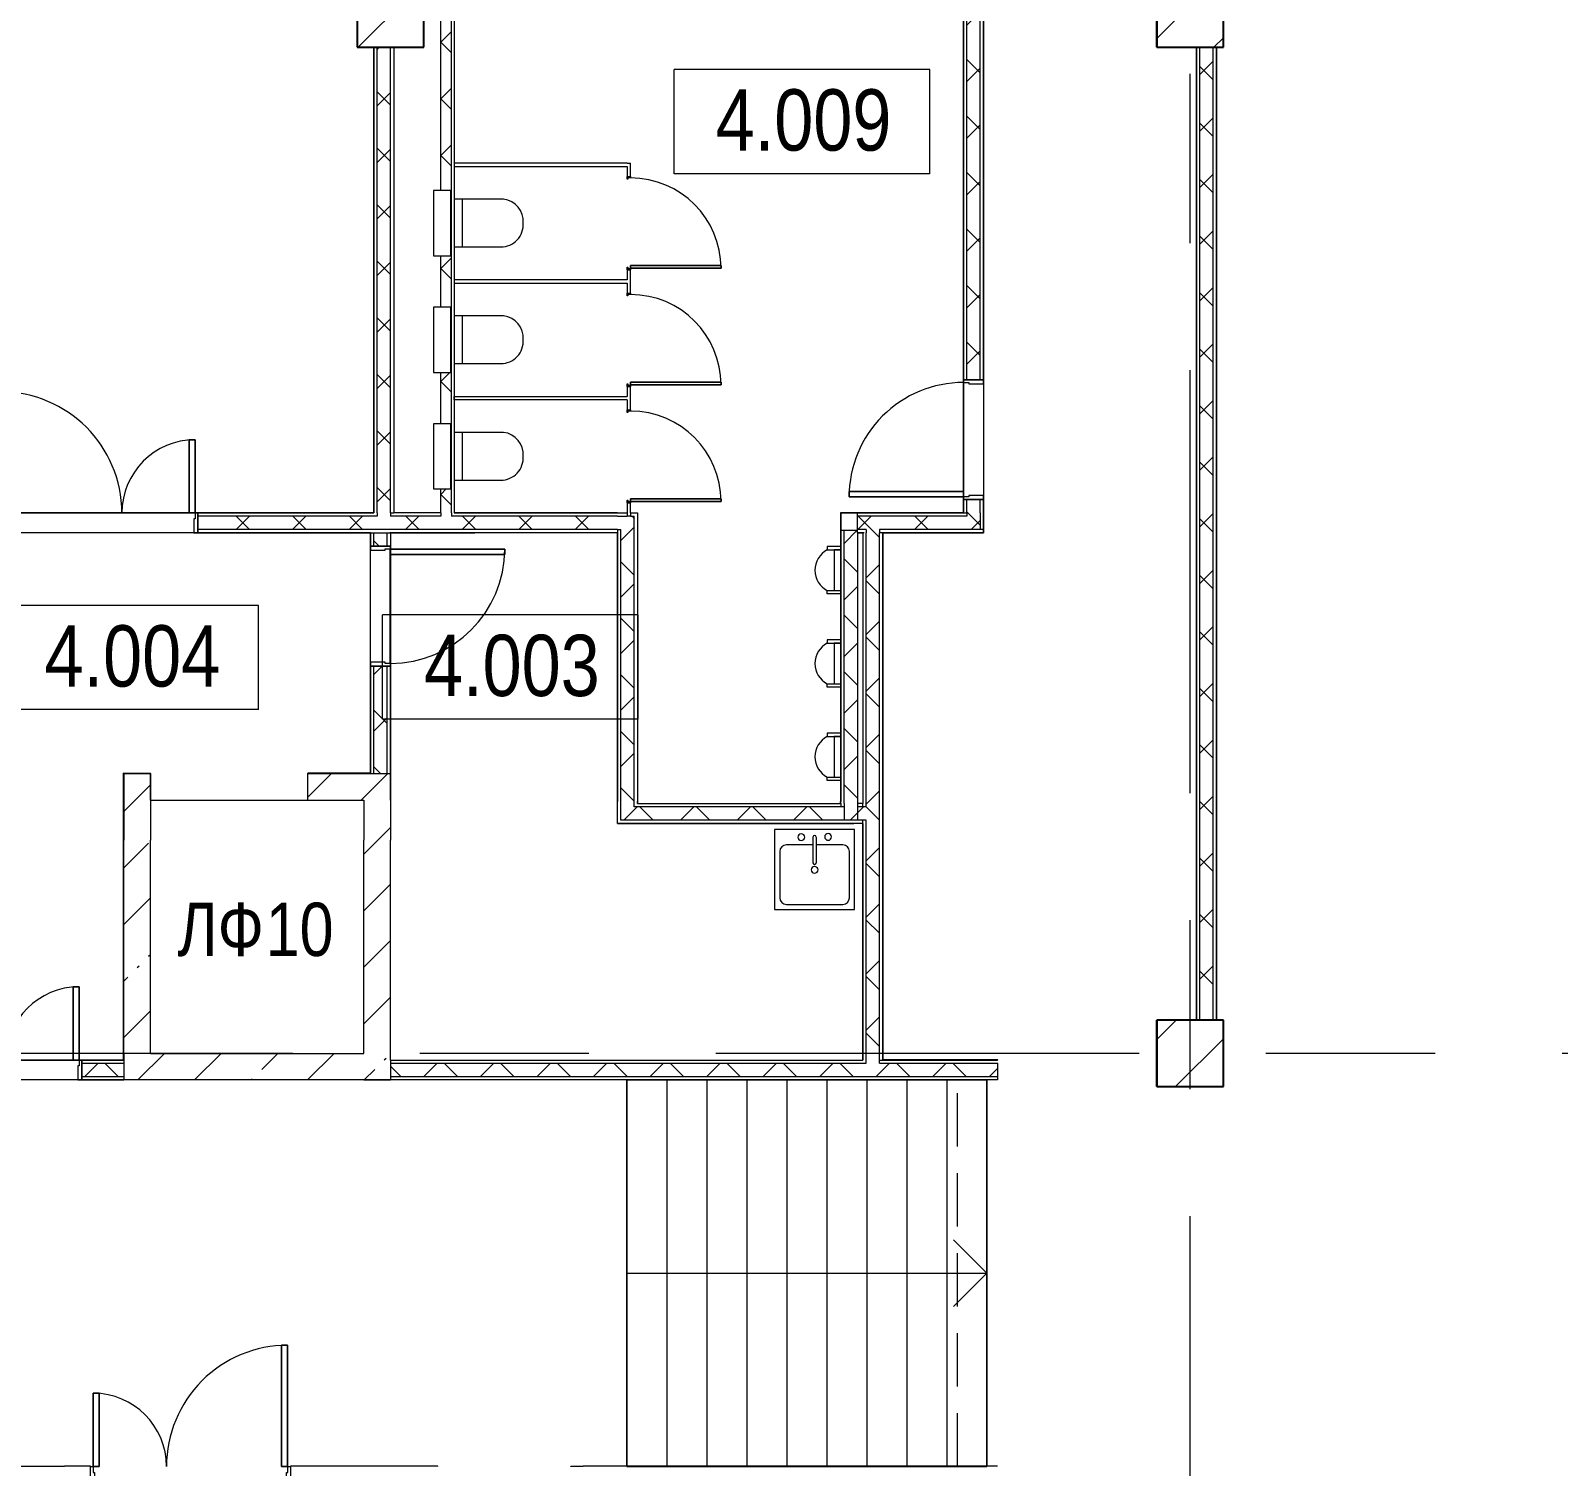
# Model space of a CAD drawing. Header units: millimetres. Extents: x 48966 to 294585, y -43515 to 30344.
# Drawn here: x 222277 to 233742, y 8617 to 19392 of the extents above; entities that cross this region are included whole.
import ezdxf

# ---------------------------------------------------------------- set-up
doc = ezdxf.new("R2010")
doc.units = ezdxf.units.MM
for name, pattern in [('IMPORT-01 Штриховая _2 мм_', [600, 400, -200]), ('Осевые', [6350, 1270, -952.5, 3175, -952.5]), ('Сверху', [793.75, 476.25, -317.5])]:
    doc.linetypes.add(name, pattern=pattern)
for name, color, linetype, lineweight in [('_Разделитель помещений_', 7, 'IMPORT-01 Штриховая _2 мм_', 9), ('Двери', 7, 'Continuous', 9), ('Каркас_Импост', 7, 'Continuous', 9), ('Колонны', 7, 'Continuous', 9), ('Колонны-1', 7, 'Continuous', 25), ('Контуры', 7, 'Continuous', 9), ('Линии подступенков-1', 7, 'Continuous', 9), ('Линии свеса', 7, 'Continuous', 9), ('Марки помещений', 7, 'Continuous', 9), ('Общие ребра', 7, 'Continuous', 9), ('Оси-2', 7, 'Осевые', 9), ('Панель', 7, 'Continuous', 9), ('Перекрытия', 7, 'Continuous', 9), ('Сантехнические приборы', 7, 'Continuous', 9), ('Сверху', 7, 'Сверху', 9), ('Стены', 7, 'Continuous', 9), ('Стены-1', 7, 'Continuous', 18), ('Стрелки вверх', 7, 'Continuous', 9), ('Текстовые примечания', 7, 'Continuous', 9), ('Тонкие линии', 7, 'Continuous', 9), ('Штриховка разреза-1', 7, 'Continuous', 9)]:
    doc.layers.add(name, color=color, linetype=linetype, lineweight=lineweight)
doc.styles.add('Arial Narrow_1', font='Arial Narrow.ttf', dxfattribs={"height": 460})
doc.styles.add('Arial Narrow_2', font='Arial Narrow.ttf', dxfattribs={"height": 400})
pattern_1 = [(45, (108045.05, 0), (-212.132, 212.132), []), (135, (108045.05, 0), (-212.132, -212.132), [])]
pattern_2 = [(45, (108045.05, 0), (-424.264, 424.264), [600, -100, 20, -100]), (45, (108045.05, 424), (-424.264, 424.264), [])]
pattern_3 = [(45, (0, 0), (-493.914, 493.914), []), (45, (493.9, 0), (-493.914, 493.914), [873.125, -174.625, 6.706, -167.919])]

# ---------------------------------------------------------------- blocks, each defined once
blk = doc.blocks.new('Дверь - Полуторная_001 - ДВ19_21-15-6256129-План 4-го этажа на отм_ _6_600')
at = {"layer": 'Двери'}
for p, q in [((-684, 984), (-729, 984)), ((-729, 984), (-729, 75)), ((-684, 75), (-684, 984)), ((684, 75), (684, 624)), ((684, 624), (729, 624)), ((729, 624), (729, 75)), ((-729, 75), (-684, 75)), ((729, 75), (684, 75))]:
    blk.add_line(p, q, dxfattribs=at)
for centre, radius, start, end in [((-729, 75), 909, 360, 90), ((729, 75), 549, 90, 180)]:
    blk.add_arc(centre, radius, start, end, dxfattribs=at)
at = {"layer": 'Каркас_Импост'}
for p, q in [((-730, 75), (-750, 75)), ((-750, 75), (-750, -75)), ((-730, 30), (-730, 75)), ((-720, 30), (-730, 30)), ((-720, -75), (-720, 30)), ((730, 30), (720, 30)), ((720, 30), (720, -75)), ((750, 75), (730, 75)), ((730, 75), (730, 30)), ((750, -75), (750, 75)), ((-750, -75), (-720, -75)), ((720, -75), (750, -75))]:
    blk.add_line(p, q, dxfattribs=at)
at = {"layer": 'Панель'}
for p, q in [((-729, 984), (-684, 984)), ((-729, 75), (-729, 984)), ((-684, 984), (-684, 75)), ((684, 624), (684, 75)), ((729, 624), (684, 624)), ((729, 75), (729, 624)), ((-684, 75), (-729, 75)), ((684, 75), (729, 75))]:
    blk.add_line(p, q, dxfattribs=at)
blk = doc.blocks.new('Дверь - Однопольная - ДВ11_21х9-6240635-План 4-го этажа на отм_ _6_600')
at = {"layer": 'Двери'}
for p, q in [((-389, 933), (-429, 933)), ((-429, 933), (-429, 75)), ((-389, 75), (-389, 933)), ((-429, 75), (-389, 75))]:
    blk.add_line(p, q, dxfattribs=at)
blk.add_arc((-429, 75), 858, 360, 90, dxfattribs=at)
at = {"layer": 'Каркас_Импост'}
for p, q in [((-430, 75), (-450, 75)), ((-450, 75), (-450, -75)), ((-430, 35), (-430, 75)), ((-420, 35), (-430, 35)), ((-420, -75), (-420, 35)), ((430, 35), (420, 35)), ((420, 35), (420, -75)), ((450, 75), (430, 75)), ((430, 75), (430, 35)), ((450, -75), (450, 75)), ((-450, -75), (-420, -75)), ((420, -75), (450, -75))]:
    blk.add_line(p, q, dxfattribs=at)
at = {"layer": 'Панель'}
for p, q in [((-429, 933), (-389, 933)), ((-429, 75), (-429, 933)), ((-389, 933), (-389, 75)), ((-389, 75), (-429, 75))]:
    blk.add_line(p, q, dxfattribs=at)
blk = doc.blocks.new('Дверь - Полуторная_001 - ДВ19__21-15-6256130-План 4-го этажа на отм_ _6_600')
at = {"layer": 'Двери'}
for p, q in [((-729, -75), (-684, -75)), ((-729, -984), (-729, -75)), ((-684, -75), (-684, -984)), ((729, -75), (684, -75)), ((684, -75), (684, -624)), ((729, -624), (729, -75)), ((684, -624), (729, -624)), ((-684, -984), (-729, -984))]:
    blk.add_line(p, q, dxfattribs=at)
for centre, radius, start, end in [((-729, -75), 909, 270, 0), ((729, -75), 549, 180, 270)]:
    blk.add_arc(centre, radius, start, end, dxfattribs=at)
at = {"layer": 'Каркас_Импост'}
for p, q in [((-750, 75), (-720, 75)), ((-750, -75), (-750, 75)), ((-720, 75), (-720, -30)), ((720, 75), (750, 75)), ((720, -30), (720, 75)), ((750, 75), (750, -75)), ((-730, -75), (-750, -75)), ((-730, -30), (-730, -75)), ((-720, -30), (-730, -30)), ((730, -30), (720, -30)), ((730, -75), (730, -30)), ((750, -75), (730, -75))]:
    blk.add_line(p, q, dxfattribs=at)
at = {"layer": 'Панель'}
for p, q in [((-684, -75), (-729, -75)), ((-729, -75), (-729, -984)), ((-684, -984), (-684, -75)), ((684, -75), (729, -75)), ((684, -624), (684, -75)), ((729, -75), (729, -624)), ((729, -624), (684, -624)), ((-729, -984), (-684, -984))]:
    blk.add_line(p, q, dxfattribs=at)
blk = doc.blocks.new('M_Дверь-Проем - 1180 x 2250 mm-4719018-План 4-го этажа на отм_ _6_600')
at = {"layer": 'Сверху'}
blk.add_line((-598, -100), (582, -100), dxfattribs=at)
blk = doc.blocks.new('Колонна 99 - Колонна 40-55-4749867-План 4-го этажа на отм_ _6_600')
at = {"layer": 'Колонны'}
h = blk.add_hatch(dxfattribs=at)
h.set_pattern_fill('FP_7', color=256, style=0, pattern_type=2)
h.set_pattern_definition(pattern_3)
h.paths.add_polyline_path([(116682, 19267), (117182, 19267), (117182, 19767), (116682, 19767), (116682, 19566)], flags=0)
at = {"layer": 'Колонны-1'}
for p, q in [((117182, 19767), (116682, 19767)), ((116682, 19767), (116682, 19267)), ((117182, 19267), (117182, 19767)), ((116682, 19267), (117182, 19267))]:
    blk.add_line(p, q, dxfattribs=at)
blk = doc.blocks.new('Колонна 100 - Колонна 40-55-4749879-План 4-го этажа на отм_ _6_600')
at = {"layer": 'Колонны'}
h = blk.add_hatch(dxfattribs=at)
h.set_pattern_fill('FP_7', color=256, style=0, pattern_type=2)
h.set_pattern_definition(pattern_3)
h.paths.add_polyline_path([(122682, 19267), (123182, 19267), (123182, 19767), (122682, 19767), (122682, 19566)], flags=0)
at = {"layer": 'Колонны-1'}
for p, q in [((123182, 19767), (122682, 19767)), ((122682, 19767), (122682, 19267)), ((123182, 19267), (123182, 19767)), ((122682, 19267), (123182, 19267))]:
    blk.add_line(p, q, dxfattribs=at)
blk = doc.blocks.new('Колонна 102 - Колонна 40-55-4749903-План 4-го этажа на отм_ _6_600')
at = {"layer": 'Колонны'}
h = blk.add_hatch(dxfattribs=at)
h.set_pattern_fill('FP_13', color=256, style=0, pattern_type=2)
h.set_pattern_definition([(45, (0, 7800), (-493.914, 493.914), []), (45, (493.9, 7800), (-493.914, 493.914), [873.125, -174.625, 6.706, -167.919])])
h.paths.add_polyline_path([(122682, 19267), (123182, 19267), (123182, 19767), (122682, 19767)], flags=0)
at = {"layer": 'Колонны-1'}
for p, q in [((123182, 19767), (122682, 19767)), ((122682, 19767), (122682, 19267)), ((123182, 19267), (123182, 19767)), ((122682, 19267), (123182, 19267))]:
    blk.add_line(p, q, dxfattribs=at)
blk = doc.blocks.new('Дверь - Однопольная_HPL - ДВ12__21х7-5560888-План 4-го этажа на отм_ _6_600')
at = {"layer": 'Двери'}
for p, q in [((-339, -13), (-319, -13)), ((-339, -691), (-339, -13)), ((-319, -13), (-319, -691)), ((-319, -691), (-339, -691))]:
    blk.add_line(p, q, dxfattribs=at)
blk.add_arc((-339, -13), 678, 270, 0, dxfattribs=at)
at = {"layer": 'Каркас_Импост'}
for p, q in [((-350, 12), (-330, 12)), ((-350, -13), (-350, 12)), ((-340, 7), (-340, -13)), ((-330, 7), (-340, 7)), ((-330, 12), (-330, 7)), ((330, 12), (350, 12)), ((330, 7), (330, 12)), ((340, 7), (330, 7)), ((340, -13), (340, 7)), ((350, 12), (350, -13)), ((-340, -13), (-350, -13)), ((350, -13), (340, -13))]:
    blk.add_line(p, q, dxfattribs=at)
at = {"layer": 'Панель'}
for p, q in [((-319, -13), (-339, -13)), ((-339, -13), (-339, -691)), ((-319, -691), (-319, -13)), ((-339, -691), (-319, -691))]:
    blk.add_line(p, q, dxfattribs=at)
blk = doc.blocks.new('Унитаз_встраиваемый - Обычный _ Vitra 748-4800 _каркасные_-4815711-План 4-го этажа на отм_ _6_600')
at = {"layer": 'Сантехнические приборы'}
for p, q in [((-180, 371), (-180, 0)), ((179, 0), (179, 351)), ((-180, 60), (179, 60)), ((245, -25), (-245, -25)), ((-245, -25), (-245, -155)), ((-180, 0), (179, 0)), ((245, -155), (245, -25)), ((-245, -155), (245, -155))]:
    blk.add_line(p, q, dxfattribs=at)
for centre, start, end in [((-12, 351), 86.3345, 173.0597), ((10, 351), 360, 93.6655)]:
    blk.add_arc(centre, 169, start, end, dxfattribs=at)
blk = doc.blocks.new('Писсуар-2D - Писсуар-2D-5300375-План 4-го этажа на отм_ _6_600')
at = {"layer": 'Сантехнические приборы'}
for p, q in [((-287, 62), (-287, 164)), ((-287, 164), (-261, 164)), ((-261, 164), (-261, 62)), ((69, 164), (43, 164)), ((43, 164), (43, 62)), ((69, 62), (69, 164)), ((-261, 62), (-287, 62)), ((43, 113), (-261, 113)), ((-261, 113), (-261, 62)), ((-261, 62), (43, 62)), ((43, 62), (43, 113)), ((43, 62), (69, 62))]:
    blk.add_line(p, q, dxfattribs=at)
blk.add_arc((-109, 86), 171, 27.0684, 152.9316, dxfattribs=at)
blk = doc.blocks.new('Кухонная мойка-Островок - 600 x 600 мм-4969077-План 4-го этажа на отм_ _6_600')
at = {"layer": 'Сантехнические приборы'}
for p, q in [((316, 302), (-284, 302)), ((-284, 302), (-284, -298)), ((3, 245), (3, 53)), ((28, 245), (28, 53)), ((316, -298), (316, 302)), ((-246, 137), (-246, -209)), ((3, 188), (-195, 188)), ((227, 188), (28, 188)), ((278, -209), (278, 137)), ((-284, -298), (316, -298)), ((-195, -260), (227, -260))]:
    blk.add_line(p, q, dxfattribs=at)
for centre, radius, start, end in [((-84, 245), 25.4, 360, 180), ((-84, 245), 25.4, 180, 0), ((16, 245), 12.7, 360, 180), ((117, 247), 25.4, 360, 180), ((117, 247), 25.4, 180, 0), ((-195, 137), 50.8, 90, 180), ((227, 137), 50.8, 360, 90), ((16, 0), 25.4, 360, 180), ((16, 0), 25.4, 180, 0), ((16, 53), 12.7, 180, 0), ((-195, -209), 50.8, 180, 270), ((227, -209), 50.8, 270, 0)]:
    blk.add_arc(centre, radius, start, end, dxfattribs=at)
blk = doc.blocks.new('Марка помещения_Р - Марка помещения-4575829-План 4-го этажа на отм_ _6_600')
at = {"layer": 'Марки помещений'}
for p, q in [((-4.79375, -1.95625), (-4.79375, 1.95625)), ((4.79375, 1.95625), (-4.79375, 1.95625)), ((4.79375, -1.95625), (4.79375, 1.95625)), ((4.79375, -1.95625), (-4.79375, -1.95625))]:
    blk.add_line(p, q, dxfattribs=at)

msp = doc.modelspace()

# ---------------------------------------------------------------- hatches: boundary and pattern name
at = {"layer": 'Штриховка разреза-1'}
h = msp.add_hatch(dxfattribs=at)
h.set_pattern_fill('FP_5', color=256, style=0, pattern_type=2)
h.set_pattern_definition(pattern_1)
h.paths.add_polyline_path([(225354.2, 15747.1), (225434.2, 15747.1), (225434.2, 20079.6), (225354.2, 20079.6), (225354.2, 18192.1), (225429.2, 18192.1), (225429.2, 17702.1), (225354.2, 17702.1), (225354.2, 17317.1), (225429.2, 17317.1), (225429.2, 16827.1), (225354.2, 16827.1), (225354.2, 16442.1), (225429.2, 16442.1), (225429.2, 15952.1), (225354.2, 15952.1), (225354.2, 15772.1)], flags=0)
h = msp.add_hatch(dxfattribs=at)
h.set_pattern_fill('FP_5', color=256, style=0, pattern_type=2)
h.set_pattern_definition(pattern_1)
h.paths.add_polyline_path([(229301.7, 15747.1), (229401.7, 15747.1), (229401.7, 15872.1), (229301.7, 15872.1), (229301.7, 15772.1)], flags=0)
h.paths.add_polyline_path([(229401.7, 16772.1), (229401.7, 20079.6), (229301.7, 20079.6), (229301.7, 16772.1)], flags=0)
h = msp.add_hatch(dxfattribs=at)
h.set_pattern_fill('FP_5', color=256, style=0, pattern_type=2)
h.set_pattern_definition(pattern_1)
h.paths.add_polyline_path([(224976.7, 15747.1), (224976.7, 19267.1), (224876.7, 19267.1), (224876.7, 15747.1)], flags=0)
h = msp.add_hatch(dxfattribs=at)
h.set_pattern_fill('FP_5', color=256, style=0, pattern_type=2)
h.set_pattern_definition(pattern_1)
h.paths.add_polyline_path([(231151.7, 11967.1), (231151.7, 19267.1), (231051.7, 19267.1), (231051.7, 11967.1)], flags=0)
h = msp.add_hatch(dxfattribs=at)
h.set_pattern_fill('FP_5', color=256, style=0, pattern_type=2)
h.set_pattern_definition(pattern_1)
h.paths.add_polyline_path([(223711.3, 15647.1), (223711.3, 15747.1), (223531.7, 15747.1), (223531.7, 15647.1)], flags=0)
h.paths.add_polyline_path([(222031.7, 15647.1), (222031.7, 15747.1), (218301.7, 15747.1), (218301.7, 15647.1), (221148.8, 15647.1)], flags=0)
h = msp.add_hatch(dxfattribs=at)
h.set_pattern_fill('FP_5', color=256, style=0, pattern_type=2)
h.set_pattern_definition(pattern_1)
h.paths.add_polyline_path([(226582.3, 15647.1), (226706.7, 15647.1), (226706.7, 15747.1), (223711.3, 15747.1), (223711.3, 15647.1), (225676.7, 15647.1)], flags=0)
h = msp.add_hatch(dxfattribs=at)
h.set_pattern_fill('FP_5', color=256, style=0, pattern_type=2)
h.set_pattern_definition(pattern_1)
h.paths.add_polyline_path([(226806.7, 13606), (226806.7, 15747.1), (226706.7, 15747.1), (226706.7, 13606)], flags=0)
h = msp.add_hatch(dxfattribs=at)
h.set_pattern_fill('FP_5', color=256, style=0, pattern_type=2)
h.set_pattern_definition(pattern_1)
h.paths.add_polyline_path([(228481.7, 15647.1), (229401.7, 15647.1), (229401.7, 15747.1), (228481.7, 15747.1)], flags=0)
h = msp.add_hatch(dxfattribs=at)
h.set_pattern_fill('FP_5', color=256, style=0, pattern_type=2)
h.set_pattern_definition(pattern_1)
h.paths.add_polyline_path([(224851.7, 13817.1), (224951.7, 13817.1), (224951.7, 14622.1), (224851.7, 14622.1)], flags=0)
h.paths.add_polyline_path([(224951.7, 15522.1), (224951.7, 15622.1), (224851.7, 15622.1), (224851.7, 15522.1)], flags=0)
h = msp.add_hatch(dxfattribs=at)
h.set_pattern_fill('FP_5', color=256, style=0, pattern_type=2)
h.set_pattern_definition(pattern_1)
h.paths.add_polyline_path([(228453.3, 13467.1), (228481.7, 13467.1), (228481.7, 15642.1), (228381.7, 15642.1), (228381.7, 13606), (228453.3, 13606), (228453.3, 13592.1)], flags=0)
h = msp.add_hatch(dxfattribs=at)
h.set_pattern_fill('FP_5', color=256, style=0, pattern_type=2)
h.set_pattern_definition(pattern_1)
h.paths.add_polyline_path([(228646.7, 11642.1), (228646.7, 15647.1), (228546.7, 15647.1), (228546.7, 11642.1)], flags=0)
h = msp.add_hatch(dxfattribs=at)
h.set_pattern_fill('FP_4', color=256, style=0, pattern_type=2)
h.set_pattern_definition(pattern_2)
h.paths.add_polyline_path([(224976.7, 13617.1), (224976.7, 13817.1), (224356.7, 13817.1), (224356.7, 13617.1), (224776.7, 13617.1)], flags=0)
h.paths.add_polyline_path([(223176.7, 13617.1), (223176.7, 13817.1), (222976.7, 13817.1), (222976.7, 13617.1)], flags=0)
h = msp.add_hatch(dxfattribs=at)
h.set_pattern_fill('FP_4', color=256, style=0, pattern_type=2)
h.set_pattern_definition(pattern_2)
h.paths.add_polyline_path([(223176.7, 13317.1), (223176.7, 13617.1), (222976.7, 13617.1), (222976.7, 13317.1)], flags=0)
h = msp.add_hatch(dxfattribs=at)
h.set_pattern_fill('FP_4', color=256, style=0, pattern_type=2)
h.set_pattern_definition(pattern_2)
h.paths.add_polyline_path([(224976.7, 13317.1), (224976.7, 13617.1), (224776.7, 13617.1), (224776.7, 13317.1)], flags=0)
h = msp.add_hatch(dxfattribs=at)
h.set_pattern_fill('FP_5', color=256, style=0, pattern_type=2)
h.set_pattern_definition(pattern_1)
h.paths.add_polyline_path([(226706.7, 13467.1), (226806.7, 13467.1), (226806.7, 13606), (226706.7, 13606)], flags=0)
h = msp.add_hatch(dxfattribs=at)
h.set_pattern_fill('FP_5', color=256, style=0, pattern_type=2)
h.set_pattern_definition(pattern_1)
h.paths.add_polyline_path([(228381.7, 13467.1), (228381.7, 13567.1), (226806.7, 13567.1), (226806.7, 13467.1), (227487.8, 13467.1)], flags=0)
h = msp.add_hatch(dxfattribs=at)
h.set_pattern_fill('FP_5', color=256, style=0, pattern_type=2)
h.set_pattern_definition(pattern_1)
h.paths.add_polyline_path([(228453.3, 13467.1), (228453.3, 13606), (228381.7, 13606), (228381.7, 13467.1), (228393.4, 13467.1)], flags=0)
h = msp.add_hatch(dxfattribs=at)
h.set_pattern_fill('FP_5', color=256, style=0, pattern_type=2)
h.set_pattern_definition(pattern_1)
h.paths.add_polyline_path([(228546.7, 13467.1), (228546.7, 13567.1), (228481.7, 13567.1), (228481.7, 13467.1), (228521.7, 13467.1)], flags=0)
h = msp.add_hatch(dxfattribs=at)
h.set_pattern_fill('FP_4', color=256, style=0, pattern_type=2)
h.set_pattern_definition(pattern_2)
h.paths.add_polyline_path([(222976.7, 11717.1), (223176.7, 11717.1), (223176.7, 13317.1), (222976.7, 13317.1), (222976.7, 12824.2)], flags=0)
h = msp.add_hatch(dxfattribs=at)
h.set_pattern_fill('FP_4', color=256, style=0, pattern_type=2)
h.set_pattern_definition(pattern_2)
h.paths.add_polyline_path([(224976.7, 11517.1), (224976.7, 13317.1), (224776.7, 13317.1), (224776.7, 11517.1)], flags=0)
h = msp.add_hatch(dxfattribs=at)
h.set_pattern_fill('FP_4', color=256, style=0, pattern_type=2)
h.set_pattern_definition(pattern_2)
h.paths.add_polyline_path([(222976.7, 11517.1), (224776.7, 11517.1), (224776.7, 11717.1), (222976.7, 11717.1)], flags=0)
h = msp.add_hatch(dxfattribs=at)
h.set_pattern_fill('FP_5', color=256, style=0, pattern_type=2)
h.set_pattern_definition(pattern_1)
h.paths.add_polyline_path([(222959.9, 11542.1), (222976.7, 11542.1), (222976.7, 11642.1), (222661.7, 11642.1), (222661.7, 11542.1)], flags=0)
h.paths.add_polyline_path([(221161.7, 11542.1), (221161.7, 11642.1), (220816.7, 11642.1), (220816.7, 11542.1), (221148.8, 11542.1)], flags=0)
h = msp.add_hatch(dxfattribs=at)
h.set_pattern_fill('FP_5', color=256, style=0, pattern_type=2)
h.set_pattern_definition(pattern_1)
h.paths.add_polyline_path([(229531.7, 11542.1), (229531.7, 11642.1), (224976.7, 11642.1), (224976.7, 11542.1), (228393.4, 11542.1)], flags=0)

# ---------------------------------------------------------------- linework, layer by layer
at = {"layer": '_Разделитель помещений_'}
msp.add_line((229231.7, 8617.1), (229231.7, 11517.1), dxfattribs=at)
at = {"layer": 'Контуры'}
for p, q in [((226751.7, 11517.1), (226751.7, 8617.1)), ((226751.7, 11517.1), (229451.7, 11517.1)), ((229451.7, 11517.1), (229451.7, 8617.1)), ((226751.7, 8617.1), (229451.7, 8617.1))]:
    msp.add_line(p, q, dxfattribs=at)
at = {"layer": 'Линии подступенков-1'}
for p, q in [((226751.7, 11517.1), (226751.7, 8617.1)), ((227051.7, 11517.1), (227051.7, 8617.1)), ((227351.7, 11517.1), (227351.7, 8617.1)), ((227651.7, 11517.1), (227651.7, 8617.1)), ((227951.7, 11517.1), (227951.7, 8617.1)), ((228251.7, 11517.1), (228251.7, 8617.1)), ((228551.7, 11517.1), (228551.7, 8617.1)), ((228851.7, 11517.1), (228851.7, 8617.1)), ((229151.7, 11517.1), (229151.7, 8617.1))]:
    msp.add_line(p, q, dxfattribs=at)
at = {"layer": 'Линии свеса'}
for p, q in [((227051.7, 11517.1), (227051.7, 8617.1)), ((227351.7, 11517.1), (227351.7, 8617.1)), ((227651.7, 11517.1), (227651.7, 8617.1)), ((227951.7, 11517.1), (227951.7, 8617.1)), ((228251.7, 11517.1), (228251.7, 8617.1)), ((228551.7, 11517.1), (228551.7, 8617.1)), ((228851.7, 11517.1), (228851.7, 8617.1)), ((229151.7, 11517.1), (229151.7, 8617.1))]:
    msp.add_line(p, q, dxfattribs=at)
at = {"layer": 'Общие ребра'}
for p, q in [((225434.2, 15772.1), (225434.2, 20067.1)), ((229276.7, 20067.1), (229276.7, 16772.1)), ((229301.7, 16772.1), (229301.7, 20067.1)), ((229401.7, 16772.1), (229401.7, 20067.1)), ((229426.7, 16772.1), (229426.7, 20065.1)), ((224876.7, 15772.1), (224876.7, 19267.1)), ((224976.7, 15772.1), (224976.7, 19267.1)), ((231051.7, 11967.1), (231051.7, 19267.1)), ((231151.7, 11967.1), (231151.7, 19267.1)), ((229276.7, 15872.1), (229276.7, 15774.1)), ((229301.7, 15772.1), (229301.7, 15872.1)), ((229401.7, 15772.1), (229401.7, 15872.1)), ((229426.7, 15772.1), (229426.7, 15872.1)), ((223711.3, 15772.1), (223531.7, 15772.1)), ((223711.3, 15747.1), (223531.7, 15747.1)), ((224851.7, 15772.1), (223711.3, 15772.1)), ((224876.7, 15747.1), (223711.3, 15747.1)), ((224876.7, 15772.1), (224876.7, 15747.1)), ((224976.7, 15772.1), (225001.7, 15772.1)), ((224976.7, 15772.1), (224976.7, 15747.1)), ((225354.2, 15747.1), (224976.7, 15747.1)), ((225354.2, 15772.1), (225354.2, 15747.1)), ((225434.2, 15772.1), (225434.2, 15747.1)), ((226681.7, 15747.1), (225434.2, 15747.1)), ((226681.7, 15747.1), (226706.7, 15747.1)), ((226706.7, 15747.1), (226754.2, 15747.1)), ((226754.2, 15772.1), (226754.2, 15747.1)), ((226779.2, 15747.1), (226754.2, 15747.1)), ((226779.2, 15772.1), (226779.2, 15747.1)), ((226779.2, 15747.1), (226806.7, 15747.1)), ((226806.7, 13606), (226806.7, 15747.1)), ((229301.7, 15747.1), (228481.7, 15747.1)), ((229276.7, 15772.1), (229301.7, 15772.1)), ((229301.7, 15772.1), (229301.7, 15747.1)), ((229401.7, 15772.1), (229401.7, 15747.1)), ((229401.7, 15747.1), (229401.7, 15647.1)), ((229426.7, 15647.1), (229426.7, 15772.1)), ((223711.3, 15647.1), (223531.7, 15647.1)), ((223531.7, 15622.1), (223711.3, 15622.1)), ((226681.7, 15647.1), (223711.3, 15647.1)), ((224826.7, 15622.1), (224826.7, 15522.1)), ((224851.7, 15522.1), (224851.7, 15622.1)), ((224951.7, 15522.1), (224951.7, 15622.1)), ((226681.7, 15647.1), (226706.7, 15647.1)), ((226706.7, 13606), (226706.7, 15647.1)), ((228381.7, 13606), (228381.7, 15642.1)), ((228546.7, 15647.1), (228481.7, 15647.1)), ((228481.7, 15622.1), (228481.7, 15642.1)), ((228546.7, 15647.1), (228546.7, 15622.1)), ((228546.7, 13567.1), (228546.7, 15622.1)), ((228646.7, 15647.1), (228646.7, 15622.1)), ((229401.7, 15647.1), (228646.7, 15647.1)), ((228671.7, 15622.1), (228646.7, 15622.1)), ((228646.7, 11667.1), (228646.7, 15622.1)), ((229426.7, 15647.1), (229401.7, 15647.1)), ((229426.7, 15647.1), (229401.7, 15647.1)), ((224826.7, 14622.1), (224826.7, 13819.1)), ((224851.7, 13817.1), (224851.7, 14622.1)), ((224951.7, 13817.1), (224951.7, 14622.1)), ((223176.7, 13817.1), (222976.7, 13817.1)), ((222976.7, 13817.1), (223176.7, 13817.1)), ((224826.7, 13817.1), (224356.7, 13817.1)), ((224356.7, 13817.1), (224826.7, 13817.1)), ((224826.7, 13817.1), (224851.7, 13817.1)), ((224851.7, 13817.1), (224951.7, 13817.1)), ((224951.7, 13817.1), (224976.7, 13817.1)), ((226706.7, 13467.1), (226706.7, 13606)), ((226806.7, 13567.1), (226806.7, 13606)), ((226831.7, 13567.1), (226806.7, 13567.1)), ((228356.7, 13567.1), (226831.7, 13567.1)), ((228356.7, 13592.1), (228356.7, 13567.1)), ((228381.7, 13567.1), (228356.7, 13567.1)), ((228381.7, 13567.1), (228356.7, 13567.1)), ((228381.7, 13592.1), (228381.7, 13606)), ((228381.7, 13592.1), (228381.7, 13567.1)), ((228381.7, 13567.1), (228381.7, 13467.1)), ((228481.7, 13592.1), (228481.7, 13567.1)), ((228481.7, 13567.1), (228481.7, 13467.1)), ((228521.7, 13567.1), (228481.7, 13567.1)), ((228521.7, 13567.1), (228521.7, 13592.1)), ((228546.7, 13567.1), (228521.7, 13567.1)), ((226806.7, 13467.1), (226706.7, 13467.1)), ((226831.7, 13467.1), (226806.7, 13467.1)), ((228381.7, 13467.1), (226831.7, 13467.1)), ((228453.3, 13467.1), (228381.7, 13467.1)), ((228453.3, 13467.1), (228381.7, 13467.1)), ((228481.7, 13467.1), (228453.3, 13467.1)), ((228481.7, 13467.1), (228453.3, 13467.1)), ((228521.7, 13467.1), (228481.7, 13467.1)), ((228546.7, 13467.1), (228521.7, 13467.1)), ((228546.7, 11667.1), (228546.7, 13467.1)), ((222976.7, 11667.1), (222661.7, 11667.1)), ((222661.7, 11642.1), (222976.7, 11642.1)), ((224976.7, 11667.1), (224976.7, 11642.1)), ((224976.7, 11642.1), (228546.7, 11642.1)), ((224976.7, 11642.1), (224976.7, 11542.1)), ((228546.7, 11642.1), (228546.7, 11667.1)), ((228646.7, 11667.1), (228671.7, 11667.1)), ((228646.7, 11642.1), (228646.7, 11667.1)), ((228646.7, 11642.1), (229531.7, 11642.1)), ((229531.7, 11642.1), (229533.7, 11642.1)), ((229531.7, 11642.1), (229531.7, 11542.1)), ((222661.7, 11542.1), (222976.7, 11542.1)), ((222661.7, 11517.1), (222976.7, 11517.1)), ((224976.7, 11542.1), (224976.7, 11517.1)), ((224976.7, 11542.1), (229531.7, 11542.1)), ((229531.7, 11542.1), (229531.7, 11517.1))]:
    msp.add_line(p, q, dxfattribs=at)
at = {"layer": 'Оси-2'}
for p, q in [((230976.7, 25417.1), (230976.7, -41737.8)), ((258216.7, 11717.1), (199731.8, 11717.1))]:
    msp.add_line(p, q, dxfattribs=at)
at = {"layer": 'Перекрытия'}
for p, q in [((225454.2, 20067.1), (225454.2, 15772.1)), ((229276.7, 15772.1), (229276.7, 20067.1)), ((229426.7, 20067.1), (229426.7, 16772.1)), ((224726.7, 19267.1), (224726.7, 19767.1)), ((230726.7, 19267.1), (230726.7, 19767.1)), ((231226.7, 19767.1), (231226.7, 19267.1)), ((224851.7, 19267.1), (224726.7, 19267.1)), ((224851.7, 19267.1), (224726.7, 19267.1)), ((224851.7, 15772.1), (224851.7, 19267.1)), ((224851.7, 19267.1), (224851.7, 15772.1)), ((224851.7, 15772.1), (224851.7, 19267.1)), ((231026.7, 19267.1), (230726.7, 19267.1)), ((231026.7, 11967.1), (231026.7, 19267.1)), ((231226.7, 19267.1), (231176.7, 19267.1)), ((231176.7, 19267.1), (231176.7, 11967.1)), ((229426.7, 16772.1), (229276.7, 16772.1)), ((229276.7, 16772.1), (229276.7, 15872.1)), ((229276.7, 15872.1), (229426.7, 15872.1)), ((229426.7, 15872.1), (229426.7, 15622.1)), ((218326.7, 15772.1), (224851.7, 15772.1)), ((223531.7, 15772.1), (222031.7, 15772.1)), ((223531.7, 15622.1), (223531.7, 15772.1)), ((225454.2, 15772.1), (226754.2, 15772.1)), ((226779.2, 15772.1), (226831.7, 15772.1)), ((226831.7, 15772.1), (226831.7, 13592.1)), ((228356.7, 13592.1), (228356.7, 15772.1)), ((228356.7, 15772.1), (229276.7, 15772.1)), ((224826.7, 15622.1), (223531.7, 15622.1)), ((224826.7, 15522.1), (224826.7, 15622.1)), ((226681.7, 15622.1), (224971.7, 15622.1)), ((226681.7, 13442.1), (226681.7, 15622.1)), ((228356.7, 15642.1), (228481.7, 15642.1)), ((229426.7, 15622.1), (228671.7, 15622.1)), ((228671.7, 15622.1), (228671.7, 11667.1)), ((224976.7, 15522.1), (224826.7, 15522.1)), ((224971.7, 15502.1), (224971.7, 14642.1)), ((224976.7, 14622.1), (224976.7, 15522.1)), ((224826.7, 13817.1), (224826.7, 14622.1)), ((224826.7, 14622.1), (224976.7, 14622.1)), ((222976.7, 11667.1), (222976.7, 13817.1)), ((222976.7, 13817.1), (223176.7, 13817.1)), ((223176.7, 13817.1), (223176.7, 13617.1)), ((224356.7, 13617.1), (224356.7, 13817.1)), ((224356.7, 13817.1), (224826.7, 13817.1)), ((223176.7, 13617.1), (224356.7, 13617.1)), ((226831.7, 13592.1), (228356.7, 13592.1)), ((228521.7, 13442.1), (226681.7, 13442.1)), ((228521.7, 11667.1), (228521.7, 13442.1)), ((230726.7, 11467.1), (230726.7, 11967.1)), ((230726.7, 11967.1), (231026.7, 11967.1)), ((231176.7, 11967.1), (231226.7, 11967.1)), ((231226.7, 11967.1), (231226.7, 11467.1)), ((220971.7, 11667.1), (222976.7, 11667.1)), ((222661.7, 11667.1), (221161.7, 11667.1)), ((222661.7, 11517.1), (222661.7, 11667.1)), ((224976.7, 11667.1), (228521.7, 11667.1)), ((228671.7, 11667.1), (229531.7, 11667.1)), ((229531.7, 11642.1), (229531.7, 11517.1)), ((226751.7, 11517.1), (222661.7, 11517.1)), ((226751.7, 8617.1), (226751.7, 11517.1)), ((227206.7, 11517.1), (228531.7, 11517.1)), ((228531.7, 11517.1), (229151.7, 11517.1)), ((229151.7, 11517.1), (229451.7, 11517.1)), ((229451.7, 11517.1), (229451.7, 8617.1)), ((229451.7, 8617.1), (229451.7, 11517.1)), ((229531.7, 11517.1), (229451.7, 11517.1)), ((231226.7, 11467.1), (230726.7, 11467.1))]:
    msp.add_line(p, q, dxfattribs=at)
at = {"layer": 'Стены'}
for p, q in [((229276.7, 15872.1), (229276.7, 16772.1)), ((229276.7, 16772.1), (229426.7, 16772.1)), ((229426.7, 16772.1), (229426.7, 15872.1)), ((229426.7, 15872.1), (229276.7, 15872.1)), ((222031.7, 15772.1), (223531.7, 15772.1)), ((223531.7, 15772.1), (223531.7, 15622.1)), ((226681.7, 15772.1), (226754.2, 15772.1)), ((226779.2, 15772.1), (226831.7, 15772.1)), ((228356.7, 15772.1), (228531.7, 15772.1)), ((223531.7, 15622.1), (222031.7, 15622.1)), ((226681.7, 15647.1), (226681.7, 15622.1)), ((228531.7, 15622.1), (228481.7, 15622.1)), ((224826.7, 14622.1), (224826.7, 15522.1)), ((224826.7, 15522.1), (224976.7, 15522.1)), ((224976.7, 15522.1), (224976.7, 14622.1)), ((224976.7, 14622.1), (224826.7, 14622.1)), ((228521.7, 13567.1), (228521.7, 13592.1)), ((228521.7, 13442.1), (228521.7, 13467.1)), ((221161.7, 11667.1), (222661.7, 11667.1)), ((222661.7, 11667.1), (222661.7, 11517.1)), ((222661.7, 11517.1), (221161.7, 11517.1))]:
    msp.add_line(p, q, dxfattribs=at)
at = {"layer": 'Стены-1'}
for p, q in [((225354.2, 18192.1), (225354.2, 20067.1)), ((225454.2, 20067.1), (225454.2, 15772.1)), ((224851.7, 15772.1), (224851.7, 19267.1)), ((224851.7, 19267.1), (225001.7, 19267.1)), ((225001.7, 19267.1), (225001.7, 15772.1)), ((231026.7, 19267.1), (231026.7, 11967.1)), ((231176.7, 19267.1), (231026.7, 19267.1)), ((231176.7, 11967.1), (231176.7, 19267.1)), ((226754.2, 18397.1), (225454.2, 18397.1)), ((225454.2, 18397.1), (225454.2, 18372.1)), ((225454.2, 18372.1), (226754.2, 18372.1)), ((226754.2, 18397.1), (226779.2, 18397.1)), ((226754.2, 18372.1), (226754.2, 18297.1)), ((226779.2, 18297.1), (226779.2, 18397.1)), ((226754.2, 18297.1), (226779.2, 18297.1)), ((225354.2, 17319), (225354.2, 17702.1)), ((226754.2, 17597.1), (226754.2, 17522.1)), ((226754.2, 17597.1), (226779.2, 17597.1)), ((226779.2, 17422.1), (226779.2, 17597.1)), ((226754.2, 17522.1), (225454.2, 17522.1)), ((225454.2, 17522.1), (225454.2, 17497.1)), ((225454.2, 17497.1), (226754.2, 17497.1)), ((226754.2, 17497.1), (226754.2, 17422.1)), ((226754.2, 17422.1), (226779.2, 17422.1)), ((225354.2, 16442.1), (225354.2, 16827.1)), ((229276.7, 16772.1), (229426.7, 16772.1)), ((225454.2, 16647.1), (226754.2, 16647.1)), ((225454.2, 16622.1), (225454.2, 16647.1)), ((226754.2, 16722.1), (226754.2, 16647.1)), ((226754.2, 16722.1), (226779.2, 16722.1)), ((226779.2, 16547.1), (226779.2, 16722.1)), ((226754.2, 16622.1), (225454.2, 16622.1)), ((226754.2, 16622.1), (226754.2, 16547.1)), ((226754.2, 16547.1), (226779.2, 16547.1)), ((225354.2, 15772.1), (225354.2, 15952.1)), ((226754.2, 15847.1), (226754.2, 15772.1)), ((226754.2, 15847.1), (226779.2, 15847.1)), ((226779.2, 15772.1), (226779.2, 15847.1)), ((229426.7, 15872.1), (229276.7, 15872.1)), ((223531.7, 15622.1), (223531.7, 15772.1)), ((225354.2, 15772.1), (225001.7, 15772.1)), ((226681.7, 15772.1), (225454.2, 15772.1)), ((226681.7, 15772.1), (226754.2, 15772.1)), ((226779.2, 15772.1), (226806.7, 15772.1)), ((226806.7, 15772.1), (226831.7, 15772.1)), ((226831.7, 15772.1), (226831.7, 13606)), ((228356.7, 15774.1), (228354.7, 15774.1)), ((228356.7, 15774.1), (229274.7, 15774.1)), ((228356.7, 15772.1), (228356.7, 13606)), ((229276.7, 15772.1), (228356.7, 15772.1)), ((229276.7, 15772.1), (228481.7, 15772.1)), ((228481.7, 15642.1), (228481.7, 15772.1)), ((229276.7, 15774.1), (229276.7, 15772.1)), ((229276.7, 15772.1), (229276.7, 15774.1)), ((223711.3, 15622.1), (225611.3, 15622.1)), ((224826.7, 15622.1), (224976.7, 15622.1)), ((224976.7, 15622.1), (224976.7, 15522.1)), ((224976.7, 15622.1), (224976.7, 13317.1)), ((224978.7, 15620.1), (224978.7, 15501.1)), ((226681.7, 15622.1), (225611.3, 15622.1)), ((226681.7, 15622.1), (226681.7, 13606)), ((228356.7, 15642.1), (228356.7, 13606)), ((228356.7, 15642.1), (228481.7, 15642.1)), ((228481.7, 15622.1), (228521.7, 15622.1)), ((228481.7, 15622.1), (228481.7, 13592.1)), ((228521.7, 15622.1), (228521.7, 13592.1)), ((228671.7, 11667.1), (228671.7, 15622.1)), ((228671.7, 15622.1), (229426.7, 15622.1)), ((229426.7, 15622.1), (229426.7, 15647.1)), ((224826.7, 15522.1), (224976.7, 15522.1)), ((228354.7, 15572.1), (228354.7, 15520.3)), ((224978.7, 15461.1), (224978.7, 13317.1)), ((228354.7, 15164.4), (228354.7, 14820.3)), ((224826.7, 14622.1), (224976.7, 14622.1)), ((224976.7, 13817.1), (224976.7, 14622.1)), ((228354.7, 14464.4), (228354.7, 14120.3)), ((222974.7, 11669.1), (222974.7, 13819.1)), ((222976.7, 13819.1), (222974.7, 13819.1)), ((222976.7, 13819.1), (223176.7, 13819.1)), ((222976.7, 13617.1), (222976.7, 13817.1)), ((222976.7, 13817.1), (222976.7, 13317.1)), ((223176.7, 13817.1), (223176.7, 13819.1)), ((223176.7, 13617.1), (223176.7, 13817.1)), ((224824.7, 13819.1), (224356.7, 13819.1)), ((224356.7, 13817.1), (224356.7, 13819.1)), ((224356.7, 13617.1), (224356.7, 13817.1)), ((224826.7, 13817.1), (224826.7, 13819.1)), ((224826.7, 13817.1), (224826.7, 13819.1)), ((224976.7, 13617.1), (224976.7, 13817.1)), ((228354.7, 13764.4), (228354.7, 13606)), ((222976.7, 13617.1), (222976.7, 13317.1)), ((223176.7, 13617.1), (223176.7, 13317.1)), ((224356.7, 13617.1), (224776.7, 13617.1)), ((224776.7, 13617.1), (224776.7, 13317.1)), ((224976.7, 13617.1), (224976.7, 13317.1)), ((226681.7, 13442.1), (226681.7, 13606)), ((226831.7, 13592.1), (226831.7, 13606)), ((226831.7, 13592.1), (228356.7, 13592.1)), ((228354.7, 13594.1), (228354.7, 13606)), ((228356.7, 13592.1), (228356.7, 13606)), ((228356.7, 13594.1), (228356.7, 13606)), ((228521.7, 13592.1), (228481.7, 13592.1)), ((226681.7, 13442.1), (226706.7, 13442.1)), ((226706.7, 13442.1), (226831.7, 13442.1)), ((226831.7, 13442.1), (228453.3, 13442.1)), ((228521.7, 13442.1), (228453.3, 13442.1)), ((228521.7, 13442.1), (228521.7, 11667.1)), ((222976.7, 11717.1), (222976.7, 13317.1)), ((222976.7, 11669.1), (222976.7, 13317.1)), ((223176.7, 11717.1), (223176.7, 13317.1)), ((224776.7, 11717.1), (224776.7, 13317.1)), ((224976.7, 11667.1), (224976.7, 13317.1)), ((224976.7, 11669.1), (224976.7, 13317.1)), ((224978.7, 11669.1), (224978.7, 13317.1)), ((231026.7, 11967.1), (231176.7, 11967.1)), ((222976.7, 11717.1), (222976.7, 11517.1)), ((223176.7, 11717.1), (224776.7, 11717.1)), ((222661.7, 11667.1), (222661.7, 11517.1)), ((222976.7, 11667.1), (222976.7, 11517.1)), ((224976.7, 11669.1), (224978.7, 11669.1)), ((224976.7, 11667.1), (228521.7, 11667.1)), ((228671.7, 11667.1), (229531.7, 11667.1)), ((229533.7, 11669.1), (228673.7, 11669.1)), ((228673.7, 11667.1), (229531.7, 11667.1)), ((229533.7, 11667.1), (229533.7, 11669.1)), ((224776.7, 11517.1), (222976.7, 11517.1)), ((224776.7, 11517.1), (224976.7, 11517.1)), ((229531.7, 11517.1), (224976.7, 11517.1)), ((218578.7, 8619.1), (222531.7, 8619.1)), ((222726.7, 8619.1), (222531.7, 8619.1)), ((222726.7, 8617.1), (222726.7, 8619.1)), ((225331.7, 8619.1), (224226.7, 8619.1)), ((224226.7, 8617.1), (224226.7, 8619.1)), ((225331.7, 8617.1), (225331.7, 8619.1)), ((226331.7, 8619.1), (226422.2, 8619.1)), ((226331.7, 8617.1), (226331.7, 8619.1)), ((229531.7, 8619.1), (226422.2, 8619.1))]:
    msp.add_line(p, q, dxfattribs=at)
at = {"layer": 'Стрелки вверх'}
for p, q in [((229451.7, 10067.1), (229201.7, 10317.1)), ((226751.7, 10067.1), (227051.7, 10067.1)), ((227051.7, 10067.1), (227351.7, 10067.1)), ((227351.7, 10067.1), (227651.7, 10067.1)), ((227651.7, 10067.1), (227951.7, 10067.1)), ((227951.7, 10067.1), (228251.7, 10067.1)), ((228251.7, 10067.1), (228551.7, 10067.1)), ((228551.7, 10067.1), (228851.7, 10067.1)), ((228851.7, 10067.1), (229151.7, 10067.1)), ((229151.7, 10067.1), (229451.7, 10067.1)), ((229451.7, 10067.1), (229201.7, 9817.1))]:
    msp.add_line(p, q, dxfattribs=at)
at = {"layer": 'Тонкие линии'}
for p, q in [((226831.7, 15772.1), (226831.7, 15572.1)), ((228356.7, 15572.1), (228356.7, 15772.1))]:
    msp.add_line(p, q, dxfattribs=at)

# ---------------------------------------------------------------- block references
at = {"layer": 'Двери'}
for name, p, rotation in [('Дверь - Однопольная_HPL - ДВ12__21х7-5560888-План 4-го этажа на отм_ _6_600', (226766.7, 17947.1), 90), ('Дверь - Однопольная_HPL - ДВ12__21х7-5560888-План 4-го этажа на отм_ _6_600', (226766.7, 17072.1), 90), ('Дверь - Однопольная - ДВ11_21х9-6240635-План 4-го этажа на отм_ _6_600', (229351.7, 16322.1), 90), ('Дверь - Однопольная_HPL - ДВ12__21х7-5560888-План 4-го этажа на отм_ _6_600', (226766.7, 16197.1), 90), ('Дверь - Однопольная - ДВ11_21х9-6240635-План 4-го этажа на отм_ _6_600', (224901.7, 15072.1), 270), ('Дверь - Полуторная_001 - ДВ19__21-15-6256130-План 4-го этажа на отм_ _6_600', (223476.7, 8542.1), 180)]:
    msp.add_blockref(name, p, dxfattribs=dict(at, rotation=rotation))
for name, p in [('Дверь - Полуторная_001 - ДВ19_21-15-6256129-План 4-го этажа на отм_ _6_600', (222781.7, 15697.1)), ('M_Дверь-Проем - 1180 x 2250 mm-4719018-План 4-го этажа на отм_ _6_600', (223774.9, 13717.1)), ('Дверь - Полуторная_001 - ДВ19_21-15-6256129-План 4-го этажа на отм_ _6_600', (221911.7, 11592.1))]:
    msp.add_blockref(name, p, dxfattribs=at)
at = {"layer": 'Колонны'}
for name, p in [('Колонна 99 - Колонна 40-55-4749867-План 4-го этажа на отм_ _6_600', (108045, 0)), ('Колонна 100 - Колонна 40-55-4749879-План 4-го этажа на отм_ _6_600', (108045, 0)), ('Колонна 102 - Колонна 40-55-4749903-План 4-го этажа на отм_ _6_600', (108045, -7800))]:
    msp.add_blockref(name, p, dxfattribs=at)
at = {"layer": 'Марки помещений', "xscale": 199.9999999999999, "yscale": 199.9999999999999, "zscale": 199.9999999999999}
for p in [(228065.5, 18709.3), (223029.2, 14687.4), (225876.9, 14616.3)]:
    msp.add_blockref('Марка помещения_Р - Марка помещения-4575829-План 4-го этажа на отм_ _6_600', p, dxfattribs=at)
at = {"layer": 'Сантехнические приборы'}
for name, p, rotation in [('Унитаз_встраиваемый - Обычный _ Vitra 748-4800 _каркасные_-4815711-План 4-го этажа на отм_ _6_600', (225454.2, 17947.1), 269.9999999999997), ('Унитаз_встраиваемый - Обычный _ Vitra 748-4800 _каркасные_-4815711-План 4-го этажа на отм_ _6_600', (225454.2, 17072.1), 269.9999999999997), ('Унитаз_встраиваемый - Обычный _ Vitra 748-4800 _каркасные_-4815711-План 4-го этажа на отм_ _6_600', (225454.2, 16197.1), 269.9999999999997), ('Писсуар-2D - Писсуар-2D-5300375-План 4-го этажа на отм_ _6_600', (228419.2, 15451.2), 90), ('Писсуар-2D - Писсуар-2D-5300375-План 4-го этажа на отм_ _6_600', (228419.2, 14751.2), 90), ('Писсуар-2D - Писсуар-2D-5300375-План 4-го этажа на отм_ _6_600', (228419.2, 14051.2), 90)]:
    msp.add_blockref(name, p, dxfattribs=dict(at, rotation=rotation))
msp.add_blockref('Кухонная мойка-Островок - 600 x 600 мм-4969077-План 4-го этажа на отм_ _6_600', (228144.1, 13094.1), dxfattribs=at)

# ---------------------------------------------------------------- texts
at = {"layer": 'Марки помещений', "char_height": 460, "width": 1587.341, "attachment_point": 1, "style": 'Arial Narrow_1'}
for s, insert in [('4.009', (227417.7, 18951.1)), ('4.004', (222381.3, 14929.3)), ('4.003', (225229, 14858.2))]:
    msp.add_mtext(s, dxfattribs=dict(at, insert=insert))
at = {"layer": 'Текстовые примечания', "char_height": 400, "attachment_point": 1, "style": 'Arial Narrow_2'}
for s, insert, width in [('ЛФ', (223379.3, 12847.6), 801.687), ('10', (224040.8, 12847.6), 641.35)]:
    msp.add_mtext(s, dxfattribs=dict(at, insert=insert, width=width))

doc.saveas('drawing.dxf')
